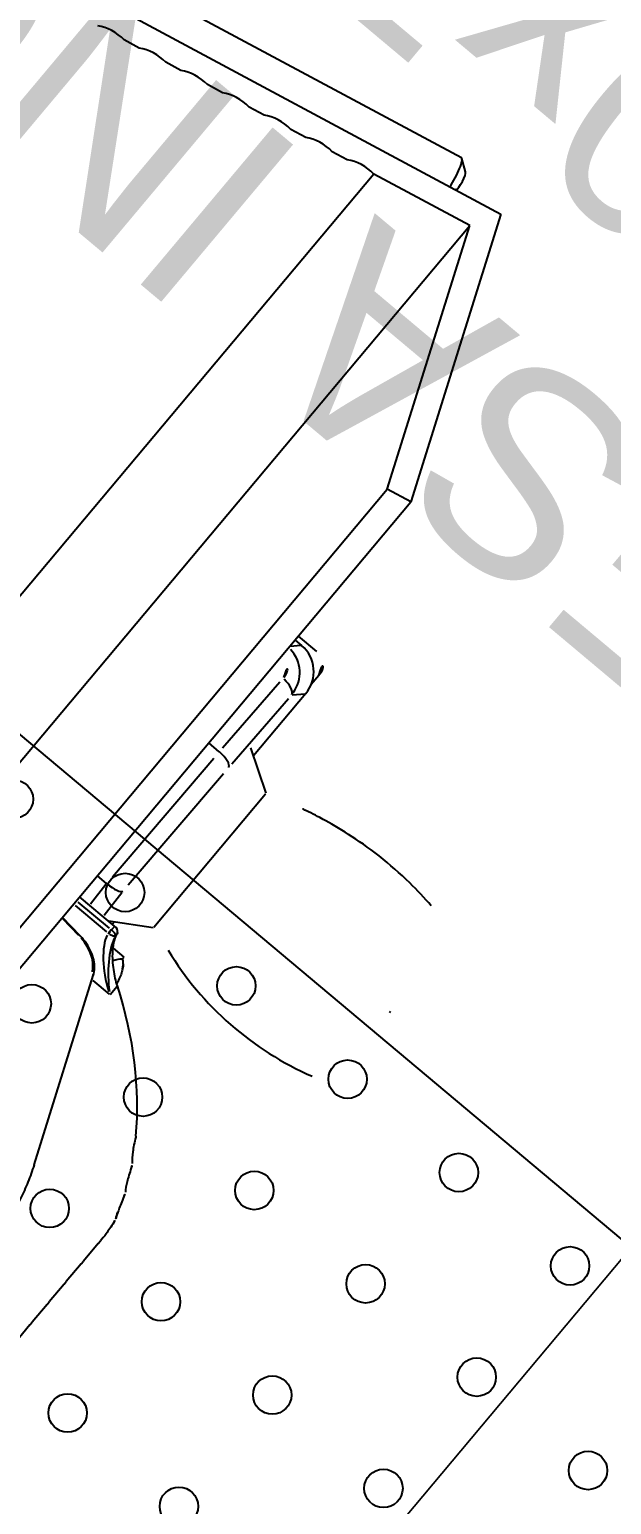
# Model space of a CAD drawing. Header units: metres. Extents: x 822482 to 822767, y 9662202 to 9662512.
# Drawn here: x 822693.8909 to 822694.0612, y 9662398.8618 to 9662399.2933 of the extents above; entities that cross this region are included whole.
import ezdxf

# ---------------------------------------------------------------- set-up
doc = ezdxf.new("R2010")
doc.units = ezdxf.units.M
doc.layers.add('ARQ_NE_EQUIPAMENTOS', color=7, linetype='Continuous')
doc.layers.add('ARQ_NE_INOX', color=7, linetype='Continuous', lineweight=0, true_color=0x0032c7)
doc.layers.add('ARQ_NE_MOBILIÁRIOS', color=251, linetype='Continuous', lineweight=0)
doc.styles.add('Arial', font='arial.ttf', dxfattribs={"height": 0.6})

# ---------------------------------------------------------------- blocks, each defined once
blk = doc.blocks.new('20006_ARQ_1400_3PV$0$IPL-001')
at = {"color": 0}
blk.add_lwpolyline([(0, 0), (1, 0), (1, -0.3699999999989814), (0, -0.3699999999989814)], close=True, dxfattribs=at)
for centre in [(0.3517966429280932, -0.01562042084697168), (0.3942783263191814, -0.01562042084697168), (0.4367600097175455, -0.01562042084697168), (0.4792416931086336, -0.01562042084697168), (0.5217233765069977, -0.01562042084697168), (0.5642050598980859, -0.01562042084697168), (0.3942783263191814, -0.05810210423805984), (0.4367600097175455, -0.05810210423805984), (0.4792416931086336, -0.05810210423805984), (0.5217233765069977, -0.05810210423805984), (0.5642050598980859, -0.05810210423805984), (0.60668674329645, -0.05810210423805984), (0.4367600097175455, -0.100583787629148), (0.4792416931086336, -0.100583787629148), (0.5217233765069977, -0.100583787629148), (0.5642050598980859, -0.100583787629148), (0.4792416931086336, -0.1430654710202361), (0.5217233765069977, -0.1430654710202361)]:
    blk.add_circle(centre, 0.005620420848572394, dxfattribs=at)
blk = doc.blocks.new('20006_ARQ_1400_3PV$0$QF-062')
at = {"color": 0}
for p, q in [((-0.06684052081800473, -0.156662368344314), (-0.06684052081800473, -0.1498800383610615)), ((-0.06684052081800473, -0.156662368344314), (-0.06684052081800473, -0.1576582129541748)), ((-0.06684052081800473, -0.1644405429374274), (-0.06684052081800473, -0.1576582129541748)), ((0.01016377813721192, -0.163679273719481), (0.01016377813721192, -0.4111332546285666)), ((-0.06684052081800473, -0.1644405429374274), (-0.06684052081800473, -0.1654363875472882)), ((-0.06684052081800473, -0.1722187175305407), (-0.06684052081800473, -0.1654363875472882)), ((0.00248960158751288, -0.1652772434131293), (0.00248960158751288, -0.412731224322215)), ((-0.06684052081800473, -0.1722187175305407), (-0.06684052081800473, -0.1732145621404015)), ((-0.06684052081800473, -0.1799968921236541), (-0.06684052081800473, -0.1732145621404015)), ((-0.06684052081800473, -0.1799968921236541), (-0.06684052081800473, -0.1809927367335149)), ((-0.06684052081800473, -0.1877750667163127), (-0.06684052081800473, -0.1809927367335149)), ((-0.06684052081800473, -0.1877750667163127), (-0.06684052081800473, -0.1887709113266283)), ((-0.06684052081800473, -0.1900140603570435), (-0.06684052081800473, -0.1887709113266283)), ((-0.03767057076584024, -0.1932979018674814), (-0.01536495514665148, -0.246858752551816)), ((0.04123699631509226, -0.2376143390333709), (0.04123699631509226, -0.4857471109557991)), ((-0.02270889565534162, -0.2458539352614935), (-0.02270889565534162, -0.2489347203654688)), ((-0.01619740319983975, -0.2456827805331159), (-0.02236618552615255, -0.2456827805331159)), ((-0.005073895887107938, -0.2532884429533624), (0.00248960158751288, -0.2540964704844555)), ((-0.004616259249814902, -0.2531022286775624), (0.002115608911481104, -0.2538214109918044)), ((-0.01872482813269016, -0.2559894890437135), (-0.01872482813269016, -0.2567500000000109)), ((-0.01463175589015009, -0.2567500000000109), (-0.01872482813269016, -0.2567500000000109)), ((-0.01979742871662893, -0.2687684358616025), (-0.008639661936285847, -0.2619462365005347)), ((-0.01284876268346125, -0.2599795517489838), (-0.01284876268437074, -0.2606566116774047)), ((-0.01087673608981277, -0.2618741621108711), (-0.01087673608981277, -0.2605768231001093)), ((-0.01087673608981277, -0.2619462365005347), (0.00248960158751288, -0.2619462365005347)), ((-0.01075858531021368, -0.260445610734223), (-0.01075858531021368, -0.2592113676819281)), ((0.001827192242672027, -0.2591528119010036), (-0.01009617596537282, -0.2591528119010036)), ((-0.01009617596537282, -0.2604998150377469), (0.001827192242672027, -0.2604998150377469)), ((-0.009993908270189422, -0.2627742640665929), (-0.009993908270189422, -0.2619462365005347)), ((-0.006417880557819444, -0.2624170140438764), (-0.006145635581560782, -0.2708910098203887)), ((-0.001081484880160133, -0.2695973118252368), (-0.001314354596615885, -0.2623489246757345)), ((-0.01979742871662893, -0.2690852341152095), (-0.01979742871662893, -0.3199147658851871)), ((-0.001068547673639841, -0.2699999999999818), (0.00248960158751288, -0.2699999999999818)), ((-0.006152787131213699, -0.2737424959486816), (-0.00655376001213881, -0.3165952504814413)), ((-0.001559318872750737, -0.3181579144529678), (-0.001132423773015034, -0.2725348017720535)), ((0.0724133385483583, -0.4792553590755233), (0.0724133385483583, -0.2744724474669056)), ((-0.08870212000692845, -0.2942223534569166), (-0.08870212000692845, -0.2947776465430252)), ((-0.01979742871662893, -0.3202315641387941), (-0.00786374133076606, -0.3275281850537795)), ((-0.006598890087843756, -0.3203794259047754), (-0.007010258568698191, -0.3456418289952126)), ((-0.002012981641200895, -0.3477350973894318), (-0.001595802888914477, -0.3221158818428194)), ((-0.001572626291817869, -0.3206925920899266), (0.00248960158751288, -0.3206925920899266)), ((-0.009993908270189422, -0.3500060917299379), (-0.009993908270189422, -0.3262257359333489)), ((-0.007181152168413973, -0.3471933356281625), (-0.009845868475167663, -0.3498580519349161)), ((-0.009493908270087559, -0.3565030458648835), (-0.009493908270087559, -0.3531289553243369)), ((0.0001244800796484924, -0.3598755199209336), (0.002365121507864387, -0.3576348784922629)), ((0.00248960158751288, -0.3614999999999782), (-0.004496954134992848, -0.3614999999999782)), ((0.00248960158751288, -0.3600000000001273), (0, -0.3600000000001273)), ((0.00248960158751288, -0.412731224322215), (0.01016377813721192, -0.4111332546285666)), ((0.03638765778214292, -0.4941281584974604), (0.00248960158751288, -0.412731224322215)), ((0.01016377813721192, -0.4111332546285666), (0.04123699631509226, -0.4857471109557991)), ((0.2357150223624558, -0.45262284706223), (0.03638765778214292, -0.4941281584974604)), ((0.05585980376145017, -0.4993649236548663), (0.2209925656834457, -0.4649798469936286)), ((0.1351497318428301, -0.4661919568302437), (0.1400420193931495, -0.4651732511506452)), ((0.1486754680117883, -0.4633755352451772), (0.1535677555621078, -0.4623568295655787)), ((0.1216239956738718, -0.4690083784153103), (0.1265162832241913, -0.4679896727357118)), ((0.09457252333595534, -0.4746412215854434), (0.09946481088627479, -0.4736225159053902)), ((0.1080982595049136, -0.4718248000003769), (0.112990547055233, -0.4708060943207784)), ((0.08104678716699709, -0.4774576431700552), (0.08593907471731654, -0.4764389374904567)), ((0.04123699631509226, -0.4857471109557991), (0.0724133385483583, -0.4792553590755233)), ((0.05104054820822057, -0.4912397270359179), (0.05115766087419615, -0.4910526471167032)), ((0.05223799017585407, -0.4969903874539341), (0.05559493511736946, -0.499291381346211))]:
    blk.add_line(p, q, dxfattribs=at)
for centre, radius, start, end in [((-0.003995527036749991, -0.2447480131140765), 0.019, 208.4169417813349, 219.1744391167547), ((-0.05716630972983694, -0.3543412165208792), 0.09265282290882983, 71.25618996718853, 106.4211887278272)]:
    blk.add_arc(centre, radius, start, end, dxfattribs=at)
for centre, major_axis, ratio, start_param, end_param in [((-0.01684052081782283, -0.1905705808499079), (-0.04999999999993281, -8.368306048112119e-17), 0.7071067811865478, 0.1414016566783003, 0.1699140719295995), ((0.07115947917918675, -0.1749721024152677), (-0.1407227923869865, -1.998401444325282e-16), 0.707106781186548, 0.2890073913766643, 0.2994647329515893), ((0.07115947918191523, -0.174972102414813), (-0.1407227923894711, -2.298161660974074e-16), 0.707106781186548, 0.3716666437568795, 0.3824306902473645), ((0.07115947918191523, -0.174972102414813), (0.1407227923897093, 1.050659559354017e-14), 0.7071067811865477, 3.598680348662601, 3.982154195744322), ((-0.02270889565534162, -0.2527538483450371), (0.009254529411011375, -0.01053169159172697), 0.3597357326256563, 0.6261824359673493, 1.88919585878503), ((-0.02270889565534162, -0.2527538483450371), (0.01145157794928174, -0.008861139344055417), 0.4047193072585323, 0.4685166874984938, 1.800302081380231), ((-0.01463806943593227, -0.2465560382920557), (-0.0007268857110356638, -0.0003027142598097712), 0.6783077847931992, 0.06477429418358938, 1.230711589487817), ((-0.003210644989849243, -0.2447333174500272), (-0.01191259999999995, 2.685351940812098e-17), 0.7071067811865439, 0.3431055831025951, 1.364123195519414), ((-0.02070617708250211, -0.2445000000002437), (-3.644547020568805e-16, 0.01225), 0.4663076581549986, 3.495812224249407, 3.849599427967457), ((-0.004990251924937184, -0.2525054982252186), (-8.36439620391285e-05, -0.0007829447283265907), 0.1056337098387134, 0.03955202482114715, 0.7514884583002917), ((-0.01087673608981277, -0.2605320229381505), (0.001999999999999905, 1.5635930050717e-16), 0.7071067811865461, 3.554196535852583, 4.712388980384595), ((-0.01087673608981277, -0.2597976419292536), (8.35558243035076e-05, -0.0009965030979505014), 0.08326566708098461, 4.099011674226464, 5.420860293139114), ((-0.001133556725108065, -0.2713617873632757), (-0.005000671695970311, -5.690845646420171e-05), 0.2722010693213097, 4.704322099511093, 6.241401713192335), ((-0.000993565765384119, -0.2757191966998107), (-0.0003175891694077903, 0.005712459149645123), 0.8738560247427851, 6.234640685239177, 6.242670951902552), ((-0.001579082148055022, -0.3189759590663925), (-0.004999615596358804, 6.409633863213376e-05), 0.3432968985856305, 0.03732716092388699, 1.57440677460514), ((-0.001154138013589545, -0.292879866403382), (-0.0004324630288881823, -0.02781261705174984), 0.1797513435615084, 0.0007132251973125392, 0.002794976392085147), ((0.002966990352433641, -0.3470391013775043), (-0.00388740291296548, -0.00932200832566276), 0.9884034030390353, 5.180499001877701, 6.558141670662115), ((-0.002036158238297503, -0.3470452958335954), (-0.004999337224637582, 8.140831869710473e-05), 0.4225722454660447, 0.1154740128903926, 1.500719241278808), ((1.218717261508573e-05, -0.3499939045573228), (-0.007079685445991882, -0.007079685445991918), 0.9987827659587185, 5.498396131367745, 7.067974482991412), ((0.002966990352433641, -0.3491521926862333), (-0.002057647385895998, -0.004672392031419783), 0.976199900078641, 5.194213011268847, 6.536831140259149), ((-0.004490860548685305, -0.3564969522785759), (-0.003539842722995967, -0.003539842722995925), 0.9987827659587183, 5.498396131367755, 7.06797448299142), ((0.1551655732810104, -0.4549292591841549), (-0.01062500000000009, 7.069345109300686e-16), 0.707106781186546, 1.419840817459848, 2.294516600955685), ((0.1416398371120522, -0.4577456807692215), (-0.01062500000000009, 7.069345109300686e-16), 0.707106781186546, 1.419840817459848, 2.294516600955685), ((0.1145883647741357, -0.4633785239393546), (-0.01062500000000009, 7.025630077706071e-16), 0.707106781186546, 1.419840817459848, 2.294516600955685), ((0.1281141009430939, -0.4605621023542881), (-0.01062500000000002, 7.025630077706071e-16), 0.7071067811865459, 1.419840817459846, 2.294516600955685), ((0.1010626286051775, -0.4661949455244212), (-0.01062500000000004, 7.044365091246621e-16), 0.7071067811865458, 1.419840817459846, 2.294516600955689), ((0.07401115626726096, -0.4718277886940996), (-0.01062500000000004, 7.075590113814204e-16), 0.7071067811865461, 1.419840817459846, 2.294516600955683), ((0.0875368924362192, -0.4690113671094878), (-0.01062500000000004, 7.044365091246621e-16), 0.7071067811865458, 1.419840817459846, 2.294516600955689), ((0.05175886144024844, -0.4940901549266528), (-0.0006115630573655273, 0.002937003681793013), 0.1997462117011115, 0.2052933436400923, 2.936299309949805), ((0.0546366776470677, -0.4934909162911936), (0.001223126114731062, -0.005874007363586026), 0.1997462117011114, 4.170159600412976, 6.283185307179307)]:
    blk.add_ellipse(centre, major_axis=major_axis, ratio=ratio, start_param=start_param, end_param=end_param, dxfattribs=at)
for points, knots in [([(-0.03767057076674973, -0.1932979018674814), (-0.03835883315787214, -0.1916452274999756), (-0.03898030574146105, -0.1899782182695162), (-0.04008747568695981, -0.1866210747684818), (-0.0405731724040379, -0.1849309411854847), (-0.04140705500867625, -0.1815332145638422), (-0.04175524032052635, -0.1798256223892167), (-0.0423128443535461, -0.176398740780769), (-0.04252226263724879, -0.1746794523751305), (-0.04280157214543578, -0.1712350086604602), (-0.04287146313163248, -0.1695098544955727), (-0.04287146315527934, -0.1677846997367851)], [2.324195749613999e-11, 2.324195749613999e-11, 2.324195749613999e-11, 2.324195749613999e-11, 0.05727647462364659, 0.05727647462364659, 0.1145529492240512, 0.1145529492240512, 0.1718294238244559, 0.1718294238244559, 0.2291058984248605, 0.2291058984248605, 0.2863823730252651, 0.2863823730252651, 0.2863823730252651, 0.2863823730252651]), ([(-0.06634149241926934, -0.1955532413094261), (-0.06635021106194472, -0.1954910512281458), (-0.0663588471861658, -0.1954290528860838), (-0.06657225614162599, -0.1938865749943943), (-0.06672136122597294, -0.1925295458836445), (-0.06682295966948004, -0.1909352049178779), (-0.06684052081800473, -0.1904466140381373), (-0.06684052081800473, -0.1900140603570435)], [4.979230123786474, 4.979230123786474, 4.979230123786474, 4.979230123786474, 4.99827536590524, 4.99827536590524, 5.45464209832353, 5.45464209832353, 5.675383306121303, 5.675383306121303, 5.675383306121303, 5.675383306121303]), ([(-0.06533990982552496, -0.1984955274488129), (-0.06562899670007027, -0.1977546609978162), (-0.06588109687436372, -0.1971134291793533), (-0.06609336922429065, -0.1966123767879253), (-0.06610705294770014, -0.1965803113748734), (-0.06612048585702723, -0.1965490859192869)], [5.699261110402684, 5.699261110402684, 5.699261110402684, 5.699261110402684, 6.047480020785114, 6.047480020785114, 6.071944462908864, 6.071944462908864, 6.071944462908864, 6.071944462908864]), ([(-0.06372715090037673, -0.2033314159025394), (-0.06374784306262882, -0.2032607517949145), (-0.06376856307542766, -0.2031903481738482), (-0.06422581174774677, -0.2016444104851871), (-0.06467068973051937, -0.2002985532330968), (-0.06515430133913469, -0.1989793139109679), (-0.06524750407970714, -0.1987323431717414), (-0.06533990982552496, -0.1984955274488129)], [1.359556428624364, 1.359556428624364, 1.359556428624364, 1.359556428624364, 1.38174361675321, 1.38174361675321, 1.848697396464861, 1.848697396464861, 1.959947600496079, 1.959947600496079, 1.959947600496079, 1.959947600496079]), ([(-0.05995523474575748, -0.2111095904956528), (-0.05998340801397717, -0.2110361981931419), (-0.0600116322930262, -0.2109630931859101), (-0.0606123233346807, -0.2094160354758969), (-0.06120107655442553, -0.2080741757085889), (-0.06224009666220809, -0.2059660069189704), (-0.06276489772608329, -0.2050442978043066), (-0.06325025780915894, -0.2043926513979386), (-0.0632754144107821, -0.2043595088912298), (-0.06330037982388603, -0.2043272605124002)], [1.375648982569133, 1.375648982569133, 1.375648982569133, 1.375648982569133, 1.399228356626975, 1.399228356626975, 1.876759348929574, 1.876759348929574, 2.346407466819124, 2.346407466819124, 2.372277397984988, 2.372277397984988, 2.372277397984988, 2.372277397984988]), ([(-0.05511693762491632, -0.2188877650887662), (-0.05515422408006998, -0.2188107858310104), (-0.05519158771676302, -0.2187341317567189), (-0.05595114548304991, -0.2171855627066179), (-0.05669650280924543, -0.2158489060334432), (-0.05801791512567434, -0.2137534663856968), (-0.05869195655577641, -0.2128333430609928), (-0.05932684034905833, -0.2121763138511596), (-0.05936232226667926, -0.2121403547853333), (-0.05939754094470118, -0.2121054351055136)], [1.397993112219359, 1.397993112219359, 1.397993112219359, 1.397993112219359, 1.423499215928568, 1.423499215928568, 1.915631024835458, 1.915631024835458, 2.396899371693304, 2.396899371693304, 2.425600057048498, 2.425600057048498, 2.425600057048498, 2.425600057048498]), ([(-0.02270889565534162, -0.2491058750933917), (-0.02147073885680584, -0.2498897537652738), (-0.02010826045443537, -0.2508926040677579), (-0.01751469343889767, -0.2531936347604642), (-0.01628463021552307, -0.2544930462668162), (-0.01456137173681782, -0.2567876345269724), (-0.01388037745891779, -0.2578883258602218), (-0.01315911778146983, -0.2595543582415303), (-0.0129661738537834, -0.2601412814310606), (-0.01284876268437074, -0.260694226117721)], [5.381788980693832, 5.381788980693832, 5.381788980693832, 5.381788980693832, 5.880363691516377, 5.880363691516377, 6.378938402338921, 6.378938402338921, 6.749450344248457, 6.749450344248457, 6.955219638452299, 6.955219638452299, 6.955219638452299, 6.955219638452299]), ([(-0.01872482813269016, -0.2559894890437135), (-0.01903155634045106, -0.2558314028115092), (-0.01934707729196816, -0.2555933683865987), (-0.02003556647741789, -0.2548812848667694), (-0.02039937485005794, -0.2543568327077992), (-0.02092748494123953, -0.2533808034418144), (-0.02115363979464746, -0.252885805356982), (-0.02156062590802321, -0.2518006162158599), (-0.02174145800381666, -0.2512104269158044), (-0.02197799317946192, -0.2502855784046005), (-0.02206893659695197, -0.24988404387841), (-0.02214954842747829, -0.2494691688721105)], [1.972129103172275, 1.972129103172275, 1.972129103172275, 1.972129103172275, 2.187671877970141, 2.187671877970141, 2.464017555846957, 2.464017555846957, 2.663355969507961, 2.663355969507961, 2.862694383168965, 2.862694383168965, 2.987661042696562, 2.987661042696562, 2.987661042696562, 2.987661042696562]), ([(-0.01536495514665148, -0.246858752551816), (-0.01508046316121181, -0.2475418824424196), (-0.01468861096054752, -0.2481955163543716), (-0.01371921197460324, -0.2494116051761921), (-0.01314177847962128, -0.2499742411946499), (-0.01183499007038336, -0.2509858914550023), (-0.01110561901714391, -0.2514349745492837), (-0.009531998814964027, -0.252202343285262), (-0.008687755705977906, -0.2525206169525518), (-0.006925279257302464, -0.2530138319134494), (-0.006007090580169461, -0.2531887474083305), (-0.005073895887107938, -0.2532884429533624)], [5.10408201394638e-15, 5.10408201394638e-15, 5.10408201394638e-15, 5.10408201394638e-15, 0.2268928027593248, 0.2268928027593248, 0.4537856055186446, 0.4537856055186446, 0.6806784082779642, 0.6806784082779642, 0.907571211037284, 0.907571211037284, 1.134464013796604, 1.134464013796604, 1.134464013796604, 1.134464013796604]), ([(-0.01284876268437074, -0.260694226117721), (-0.0128224276650144, -0.2608182501685405), (-0.0127771221796138, -0.26095057032353), (-0.01271351603099902, -0.2610891840458862), (-0.01271121662557562, -0.2610941496341184), (-0.01270889565603284, -0.2610991169885892)], [0.7072634364219129, 0.7072634364219129, 0.7072634364219129, 0.7072634364219129, 0.7536928509132976, 0.7536928509132976, 0.7554171382932957, 0.7554171382932957, 0.7554171382932957, 0.7554171382932957]), ([(-0.01115813956857892, -0.2591929324612465), (-0.01123965322403819, -0.2592049013660471), (-0.0113199314009762, -0.2592184430432098), (-0.01160463593896566, -0.2592729816838073), (-0.0117922912195354, -0.2593217313033165), (-0.01222049620446342, -0.2594609257598677), (-0.01242212115175789, -0.2595570720613978), (-0.01270598417704605, -0.2597396609921816), (-0.01279411107498163, -0.259826720541696), (-0.01283338152916258, -0.2599044779240103)], [-0.1580004277168205, -0.1580004277168205, -0.1580004277168205, -0.1580004277168205, -0.1454818203477194, -0.1454818203477194, -0.1120988673634496, -0.1120988673634496, -0.05868614258861791, -0.05868614258861791, -0.007777139287607211, -0.007777139287607211, -0.007777139287607211, -0.007777139287607211]), ([(-0.01282402598280896, -0.2599898538169327), (-0.01276592615431582, -0.2600860786424164), (-0.01266021602623368, -0.260174728799484), (-0.01234532633952767, -0.2603325542941093), (-0.01213043740335706, -0.260401147905668), (-0.01168646846144838, -0.2604775130030248), (-0.01149418936165603, -0.2604979913498937), (-0.011205341130335, -0.2605087702618221), (-0.01112416507203307, -0.2605098775961778), (-0.01104199288602103, -0.2605090422666763)], [0.007777139287606469, 0.007777139287606469, 0.007777139287606469, 0.007777139287606469, 0.05868614258861791, 0.05868614258861791, 0.1120988673634496, 0.1120988673634496, 0.1454818203477194, 0.1454818203477194, 0.15800042771682, 0.15800042771682, 0.15800042771682, 0.15800042771682]), ([(-0.01077036913284246, -0.2591532824853857), (-0.01077626151163713, -0.2591535295823633), (-0.01078215451616416, -0.2591537943853837), (-0.0108037632317064, -0.2591548302420961), (-0.01081948066439509, -0.2591557094915515), (-0.01086033415504062, -0.2591583222701956), (-0.01088546309802041, -0.2591602519073604), (-0.01093446774484619, -0.2591646451182896), (-0.0109583469466088, -0.2591670794436141), (-0.01098216806531127, -0.2591698011656263)], [-0.01124387866826172, -0.01124387866826172, -0.01124387866826172, -0.01124387866826172, -0.0103562040365536, -0.0103562040365536, -0.007989071685341345, -0.007989071685341345, -0.004201659923401742, -0.004201659923401742, -0.0005917830878050788, -0.0005917830878050788, -0.0005917830878050788, -0.0005917830878050788]), ([(-0.01087085691415268, -0.2605042681980194), (-0.01085889757541736, -0.2605033160516541), (-0.01084690827883605, -0.2605025158245553), (-0.01082230239171622, -0.2605011893169831), (-0.01080968396854587, -0.2605006784333455), (-0.01078916818732978, -0.2605001223187173), (-0.01078127489836334, -0.2604999742961809), (-0.01077042258293659, -0.2604998612614509), (-0.01076746295802877, -0.2604998396886913), (-0.01076450360505987, -0.2604998273623096)], [0.0005917830878030628, 0.0005917830878030628, 0.0005917830878030628, 0.0005917830878030628, 0.004201659923401742, 0.004201659923401742, 0.007989071685341345, 0.007989071685341345, 0.0103562040365536, 0.0103562040365536, 0.01124387866825906, 0.01124387866825906, 0.01124387866825906, 0.01124387866825906]), ([(-0.07802830438595265, -0.3260299543130714), (-0.07505977921664453, -0.3265070742618263), (-0.07197583248944284, -0.3268842765705813), (-0.06495118264319899, -0.3274394239742833), (-0.06092776114110166, -0.3275378758348779), (-0.04903910958182678, -0.3271582281090559), (-0.04233873542943911, -0.3260678882970751), (-0.03630335739671864, -0.3248301482926763), (-0.03382095316010236, -0.3242761410192543), (-0.0318221098768845, -0.3237654910235506), (-0.03142060481422959, -0.3236593659180471), (-0.03107981601715437, -0.3235632564942534), (-0.03102299052534363, -0.3235468865650546), (-0.03097370645082265, -0.3235322503296629)], [0.001031777431022006, 0.001031777431022006, 0.001031777431022006, 0.001031777431022006, 0.9084723160564561, 0.9084723160564561, 2.074915684413937, 2.074915684413937, 4.383434302438182, 4.383434302438182, 4.979914217544352, 4.979914217544352, 5.12747204221097, 5.12747204221097, 5.160436976241775, 5.160436976241775, 5.160436976241775, 5.160436976241775])]:
    blk.add_open_spline(points, degree=3, knots=knots, dxfattribs=at)
blk = doc.blocks.new('*U385')
at = {"layer": 'ARQ_NE_INOX'}
blk.add_lwpolyline([(0.8000000000000267, -0.6999999999999659), (2.664535259100376e-14, -0.7), (0, 0), (0.8, 3.400466811953018e-14)], close=True, dxfattribs=at)
blk = doc.blocks.new('*U386')
at = {"layer": 'ARQ_NE_INOX'}
blk.add_lwpolyline([(0.9000000000000267, -0.6999999999999621), (2.664535259100376e-14, -0.7), (0, 0), (0.9, 3.781116242462139e-14)], close=True, dxfattribs=at)
blk = doc.blocks.new('A$C8f1b9c42')
at = {"layer": 'ARQ_NE_EQUIPAMENTOS', "transparency": 33554687, "rotation": 180.0000000035784}
blk.add_blockref('20006_ARQ_1400_3PV$0$IPL-001', (305.4774781856686, -240.8369953557849), dxfattribs=at)
at = {"layer": 'ARQ_NE_EQUIPAMENTOS', "transparency": 33554687}
blk.add_blockref('20006_ARQ_1400_3PV$0$QF-062', (305.0900951698422, -240.5499082310125), dxfattribs=at)
at = {"layer": 'ARQ_NE_MOBILIÁRIOS', "transparency": 33554687, "rotation": 180}
for name, p in [('*U386', (304.9030290702358, -241.1510072611272)), ('*U385', (305.7030290709808, -241.1510072611272))]:
    blk.add_blockref(name, p, dxfattribs=at)
at = {"layer": 'ARQ_NE_MOBILIÁRIOS', "transparency": 33554687, "insert": (305.1504767490551, -241.0409933198243), "char_height": 0.05999999999999999, "width": 0.9089349716956393, "attachment_point": 5, "rotation": 359.9999999964212, "style": 'Arial'}
blk.add_mtext('MESA INOX\\P80x70', dxfattribs=at)

msp = doc.modelspace()

# ---------------------------------------------------------------- block references
at = {"ltscale": 10, "rotation": 140.0090103764572}
msp.add_blockref('A$C8f1b9c42', (822772.889044792, 9662018.469655523), dxfattribs=at)

doc.saveas('drawing.dxf')
